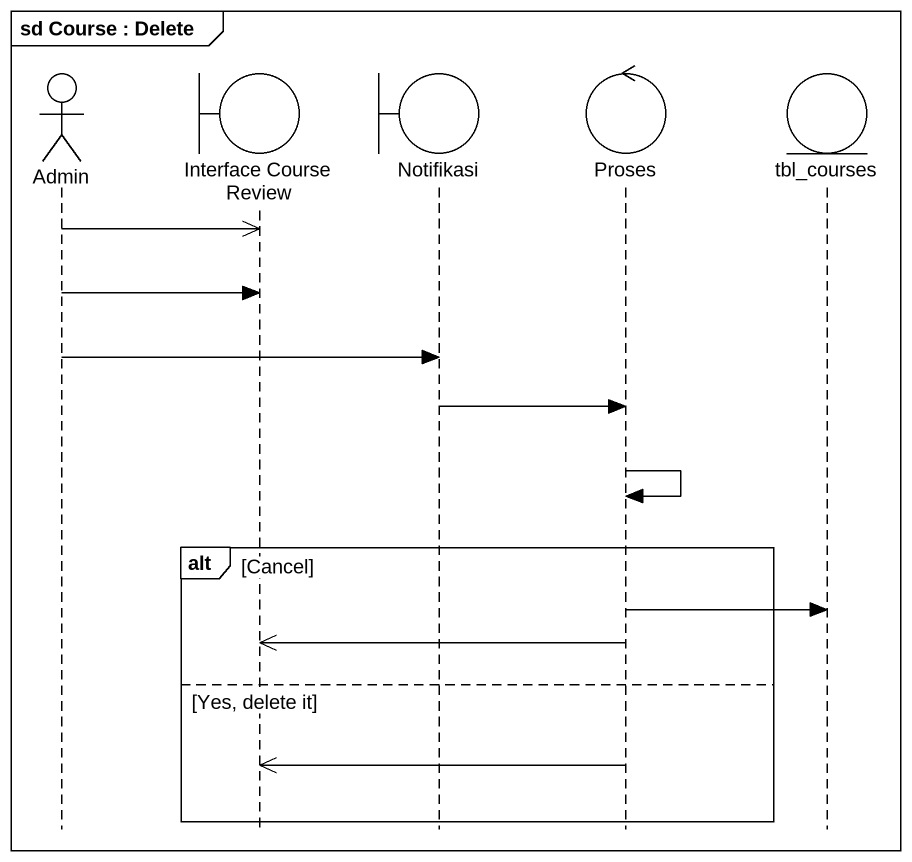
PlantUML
@startuml
mainframe sd Course : Delete
hide footbox
actor Admin
boundary "Interface Course Review" as Interface_Course_Review
boundary Notifikasi
control Proses
entity tbl_courses

Admin ->> Interface_Course_Review
Admin -> Interface_Course_Review
Admin -> Notifikasi
Notifikasi -> Proses
Proses -> Proses
alt Cancel
  Proses -> tbl_courses
  Proses ->> Interface_Course_Review
else Yes, delete it
  Proses ->> Interface_Course_Review
end
@enduml
